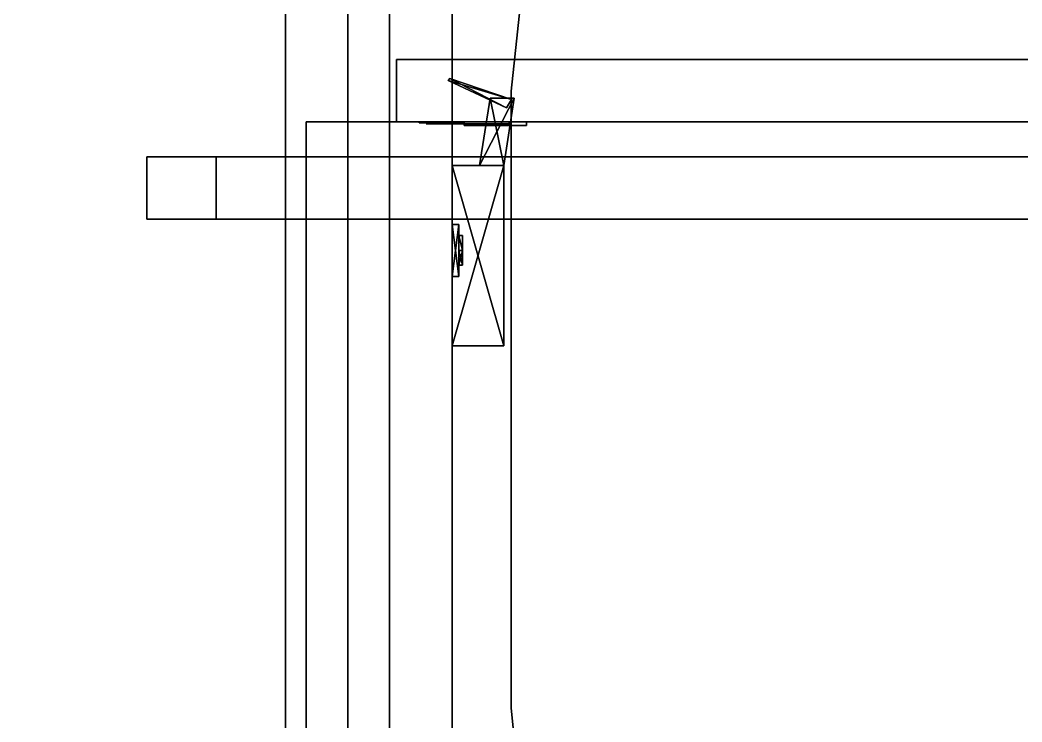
# Model space of a CAD drawing. Extents: x 0 to 5228, y -2725 to 0.
# Drawn here: x 3831 to 4119.8, y -1987.9 to -1785.6 of the extents above; entities that cross this region are included whole.
import ezdxf

# ---------------------------------------------------------------- set-up
doc = ezdxf.new("R2010")
doc.units = 0
for name, color, linetype in [('LAYER0', 7, 'CONTINUOUS'), ('LAYER1', 7, 'CONTINUOUS'), ('LAYER24', 7, 'CONTINUOUS'), ('LAYER25', 7, 'CONTINUOUS'), ('LAYER28', 28, 'CONTINUOUS'), ('LAYER29', 253, 'CONTINUOUS'), ('LAYER30', 28, 'CONTINUOUS'), ('LAYER31', 253, 'CONTINUOUS'), ('LAYER32', 251, 'CONTINUOUS'), ('LAYER396', 7, 'CONTINUOUS'), ('LAYER525', 7, 'CONTINUOUS'), ('LAYER526', 7, 'CONTINUOUS'), ('LAYER61', 251, 'CONTINUOUS'), ('LAYER62', 251, 'CONTINUOUS'), ('LAYER63', 251, 'CONTINUOUS'), ('LAYER64', 7, 'CONTINUOUS'), ('LAYER66', 7, 'CONTINUOUS'), ('LAYER7', 7, 'CONTINUOUS'), ('LAYER74', 7, 'CONTINUOUS')]:
    doc.layers.add(name, color=color, linetype=linetype)

msp = doc.modelspace()

# ---------------------------------------------------------------- linework, layer by layer
at = {"layer": 'LAYER0', "invisible_edges": 1}
for points in [[(5227.5, 0), (0, -2725.14), (0, 0), (5227.5, 0)], [(5227.5, -2725.14, 5), (0, 0, 5), (0, -2725.14, 5), (5227.5, -2725.14, 5)], [(0, 0, 5), (5227.5, -2725.14, 5), (5227.5, 0, 5), (0, 0, 5)], [(0, -2725.14), (5227.5, 0), (5227.5, -2725.14), (0, -2725.14)]]:
    msp.add_3dface(points, dxfattribs=at)
at = {"layer": 'LAYER24', "invisible_edges": 1}
for points in [[(3955.5, -2165, 1576), (4389.5, -1815, 1576), (4389.5, -2165, 1576), (3955.5, -2165, 1576)], [(4389.5, -1815, 1576), (3955.5, -2165, 1576), (3955.5, -1815, 1576), (4389.5, -1815, 1576)], [(3955.5, -1815, 1594), (4389.5, -1815, 1576), (3955.5, -1815, 1576), (3955.5, -1815, 1594)], [(4389.5, -1815, 1576), (3955.5, -1815, 1594), (4389.5, -1815, 1594), (4389.5, -1815, 1576)], [(3955.5, -2165, 1576), (3955.5, -1815, 1594), (3955.5, -1815, 1576), (3955.5, -2165, 1576)], [(3955.5, -1815, 1594), (3955.5, -2165, 1576), (3955.5, -2165, 1594), (3955.5, -1815, 1594)], [(3955.5, -1815, 1594), (4389.5, -2165, 1594), (4389.5, -1815, 1594), (3955.5, -1815, 1594)], [(4389.5, -2165, 1594), (3955.5, -1815, 1594), (3955.5, -2165, 1594), (4389.5, -2165, 1594)]]:
    msp.add_3dface(points, dxfattribs=at)
at = {"layer": 'LAYER25', "invisible_edges": 1}
for points in [[(4389.5, -2165, 2474), (3955.5, -1815, 2474), (3955.5, -2165, 2474), (4389.5, -2165, 2474)], [(3955.5, -1815, 2474), (4389.5, -2165, 2474), (4389.5, -1815, 2474), (3955.5, -1815, 2474)], [(4389.5, -1815, 2456), (3955.5, -1815, 2474), (4389.5, -1815, 2474), (4389.5, -1815, 2456)], [(3955.5, -1815, 2474), (4389.5, -1815, 2456), (3955.5, -1815, 2456), (3955.5, -1815, 2474)], [(3955.5, -2165, 2456), (3955.5, -1815, 2474), (3955.5, -1815, 2456), (3955.5, -2165, 2456)], [(3955.5, -1815, 2474), (3955.5, -2165, 2456), (3955.5, -2165, 2474), (3955.5, -1815, 2474)], [(4389.5, -1815, 2456), (3955.5, -2165, 2456), (3955.5, -1815, 2456), (4389.5, -1815, 2456)], [(3955.5, -2165, 2456), (4389.5, -1815, 2456), (4389.5, -2165, 2456), (3955.5, -2165, 2456)]]:
    msp.add_3dface(points, dxfattribs=at)
at = {"layer": 'LAYER28'}
for points, invisible_edges in [([(3946.99, -1815.25, 1673.025), (3946, -1815.25, 1678), (3948, -1815.25, 1678), (3948, -1815.25, 1672.5)], 10), ([(3946, -1815.25, 1678), (3946.99, -1815.25, 1682.975), (3948, -1815.25, 1683.5), (3948, -1815.25, 1678)], 10), ([(3949.808, -1815.25, 1668.808), (3946.99, -1815.25, 1673.025), (3948, -1815.25, 1672.5), (3951.5, -1815.25, 1672.5)], 10), ([(3946.99, -1815.25, 1682.975), (3949.808, -1815.25, 1687.192), (3951.5, -1815.25, 1683.5), (3948, -1815.25, 1683.5)], 10), ([(3948, -1815.5, 1683.5), (3948, -1815.5, 1672.5), (3955, -1815.5, 1672.5), (3954.791, -1815.5, 1683.317)], 4), ([(3954.025, -1815.25, 1665.99), (3949.808, -1815.25, 1668.808), (3951.5, -1815.25, 1672.5), (3955, -1815.25, 1672.5)], 10), ([(3949.808, -1815.25, 1687.192), (3954.025, -1815.25, 1690.01), (3955, -1815.25, 1683.5), (3951.5, -1815.25, 1683.5)], 10), ([(3959, -1815.25, 1665), (3954.025, -1815.25, 1665.99), (3955, -1815.25, 1672.5), (3959, -1815.25, 1669)], 2), ([(3954.025, -1815.25, 1690.01), (3959, -1815.25, 1691), (3959, -1815.25, 1687), (3955, -1815.25, 1683.5)], 8), ([(3954.791, -1815.5, 1683.317), (3955, -1815.5, 1672.5), (3959, -1815.5, 1669), (3959, -1815.5, 1687)], 5), ([(3959, -1815.5, 1687), (3959, -1815.5, 1669), (3972, -1815.5, 1669), (3972, -1815.5, 1687)], 1), ([(3977, -1816, 1657), (3972, -1816, 1669), (3959, -1816, 1669), (3959, -1816, 1657)], 1), ([(3977, -1816, 1699), (3972, -1816, 1687), (3959, -1816, 1687), (3959, -1816, 1699)], 1), ([(3977, -1816, 1699), (3977, -1816, 1657), (3972, -1816, 1669), (3972, -1816, 1687)], 10)]:
    msp.add_3dface(points, dxfattribs=dict(at, invisible_edges=invisible_edges))
for points in [[(3959, -1815, 1669), (3959, -1815, 1657), (3959, -1815, 1669)], [(3959, -1815, 1687), (3959, -1815, 1699), (3959, -1815, 1687)], [(3972, -1816, 1669), (3972, -1815, 1669), (3959, -1815, 1669), (3959, -1816, 1669)], [(3959, -1816, 1669), (3959, -1815, 1669), (3959, -1815, 1657), (3959, -1816, 1657)], [(3959, -1816, 1657), (3959, -1815, 1657), (3977, -1815, 1657), (3977, -1816, 1657)], [(3972, -1816, 1687), (3972, -1815, 1687), (3959, -1815, 1687), (3959, -1816, 1687)], [(3959, -1816, 1687), (3959, -1815, 1687), (3959, -1815, 1699), (3959, -1816, 1699)], [(3959, -1816, 1699), (3959, -1815, 1699), (3977, -1815, 1699), (3977, -1816, 1699)], [(3977, -1815, 1657), (3959, -1815, 1657), (3959, -1815, 1699), (3977, -1815, 1699)], [(3977, -1816, 1657), (3959, -1816, 1657), (3959, -1816, 1657), (3977, -1816, 1657)], [(3977, -1816, 1699), (3959, -1816, 1699), (3959, -1816, 1699), (3977, -1816, 1699)], [(3972, -1815, 1669), (3972, -1815, 1687), (3972, -1815, 1669)], [(3972, -1816, 1669), (3972, -1815, 1669), (3972, -1815, 1687), (3972, -1816, 1687)], [(3977, -1816, 1699), (3977, -1815, 1699), (3977, -1816, 1699)], [(3977, -1815, 1657), (3977, -1815, 1699), (3977, -1816, 1699), (3977, -1816, 1657)]]:
    msp.add_3dface(points, dxfattribs=at)
at = {"layer": 'LAYER29'}
for points in [[(3954.418, -1803.077, 1672.348), (3954.909, -1802.5, 1672.348), (3971.192, -1810.925, 1672.348), (3954.418, -1803.077, 1672.348)], [(3954.418, -1803.077, 1683.652), (3972.682, -1808.544, 1683.652), (3954.909, -1802.5, 1683.652), (3954.418, -1803.077, 1683.652)], [(3971.192, -1810.925, 1683.652), (3972.682, -1808.544, 1683.652), (3954.418, -1803.077, 1683.652), (3971.192, -1810.925, 1683.652)], [(3971.192, -1810.925, 1672.348), (3954.909, -1802.5, 1672.348), (3972.682, -1808.544, 1672.348), (3971.192, -1810.925, 1672.348)], [(3954.909, -1802.5, 1672.348), (3954.909, -1802.5, 1683.652), (3972.682, -1808.544, 1672.348), (3954.909, -1802.5, 1672.348)], [(3972.682, -1808.544, 1672.348), (3954.909, -1802.5, 1683.652), (3972.682, -1808.544, 1683.652), (3972.682, -1808.544, 1672.348)], [(3966.442, -1808.135, 1671.217), (3973.406, -1808.135, 1671.217), (3963.458, -1827.5, 1671.217), (3966.442, -1808.135, 1671.217)], [(3963.458, -1827.5, 1671.217), (3973.406, -1808.135, 1671.217), (3970.421, -1827.5, 1671.217), (3963.458, -1827.5, 1671.217)], [(3963.458, -1827.5, 1684.783), (3970.421, -1827.5, 1684.783), (3966.442, -1808.135, 1684.783), (3963.458, -1827.5, 1684.783)], [(3966.442, -1808.135, 1684.783), (3970.421, -1827.5, 1684.783), (3973.406, -1808.135, 1684.783), (3966.442, -1808.135, 1684.783)], [(3973.406, -1808.135, 1671.217), (3973.406, -1808.135, 1684.783), (3970.421, -1827.5, 1671.217), (3973.406, -1808.135, 1671.217)], [(3970.421, -1827.5, 1671.217), (3973.406, -1808.135, 1684.783), (3970.421, -1827.5, 1684.783), (3970.421, -1827.5, 1671.217)], [(3955.5, -1827.5, 1671.217), (3970.421, -1827.5, 1671.217), (3955.5, -1879.5, 1671.217), (3955.5, -1827.5, 1671.217)], [(3955.5, -1879.5, 1671.217), (3970.421, -1827.5, 1671.217), (3970.421, -1879.5, 1671.217), (3955.5, -1879.5, 1671.217)], [(3955.5, -1879.5, 1684.783), (3970.421, -1879.5, 1684.783), (3955.5, -1827.5, 1684.783), (3955.5, -1879.5, 1684.783)], [(3955.5, -1827.5, 1684.783), (3970.421, -1879.5, 1684.783), (3970.421, -1827.5, 1684.783), (3955.5, -1827.5, 1684.783)], [(3970.421, -1827.5, 1671.217), (3970.421, -1827.5, 1684.783), (3970.421, -1879.5, 1671.217), (3970.421, -1827.5, 1671.217)], [(3970.421, -1879.5, 1671.217), (3970.421, -1827.5, 1684.783), (3970.421, -1879.5, 1684.783), (3970.421, -1879.5, 1671.217)], [(3957.49, -1844.5, 1704), (3955.5, -1844.5, 1704), (3955.5, -1859.5, 1704), (3957.49, -1844.5, 1704)], [(3957.49, -1844.5, 1704), (3955.5, -1859.5, 1704), (3957.49, -1859.5, 1704), (3957.49, -1844.5, 1704)], [(3957.49, -1859.5, 1652), (3955.5, -1859.5, 1652), (3955.5, -1844.5, 1652), (3957.49, -1859.5, 1652)], [(3957.49, -1859.5, 1652), (3955.5, -1844.5, 1652), (3957.49, -1844.5, 1652), (3957.49, -1859.5, 1652)], [(3955.5, -1844.5, 1652), (3955.5, -1844.5, 1704), (3957.49, -1844.5, 1704), (3955.5, -1844.5, 1652)], [(3955.5, -1844.5, 1652), (3957.49, -1844.5, 1704), (3957.49, -1844.5, 1652), (3955.5, -1844.5, 1652)], [(3957.49, -1844.5, 1652), (3957.49, -1844.5, 1704), (3957.49, -1859.5, 1704), (3957.49, -1844.5, 1652)], [(3957.49, -1844.5, 1652), (3957.49, -1859.5, 1704), (3957.49, -1859.5, 1652), (3957.49, -1844.5, 1652)], [(3958.484, -1847.757, 1696.087), (3958.484, -1852, 1691.291), (3957.49, -1847.757, 1696.087), (3958.484, -1847.757, 1696.087)], [(3957.49, -1847.757, 1696.087), (3958.484, -1852, 1691.291), (3957.49, -1852, 1691.291), (3957.49, -1847.757, 1696.087)], [(3957.49, -1852, 1700.883), (3957.49, -1852, 1691.291), (3957.49, -1847.757, 1696.087), (3957.49, -1852, 1700.883)], [(3957.49, -1852, 1700.883), (3958.484, -1852, 1700.883), (3957.49, -1847.757, 1696.087), (3957.49, -1852, 1700.883)], [(3957.49, -1847.757, 1696.087), (3958.484, -1852, 1700.883), (3958.484, -1847.757, 1696.087), (3957.49, -1847.757, 1696.087)], [(3958.484, -1847.757, 1659.913), (3958.484, -1852, 1655.117), (3957.49, -1847.757, 1659.913), (3958.484, -1847.757, 1659.913)], [(3957.49, -1847.757, 1659.913), (3958.484, -1852, 1655.117), (3957.49, -1852, 1655.117), (3957.49, -1847.757, 1659.913)], [(3957.49, -1852, 1664.709), (3957.49, -1852, 1655.117), (3957.49, -1847.757, 1659.913), (3957.49, -1852, 1664.709)], [(3957.49, -1852, 1664.709), (3958.484, -1852, 1664.709), (3957.49, -1847.757, 1659.913), (3957.49, -1852, 1664.709)], [(3957.49, -1847.757, 1659.913), (3958.484, -1852, 1664.709), (3958.484, -1847.757, 1659.913), (3957.49, -1847.757, 1659.913)], [(3958.484, -1852, 1700.883), (3958.484, -1856.243, 1696.087), (3958.484, -1847.757, 1696.087), (3958.484, -1852, 1700.883)], [(3958.484, -1847.757, 1696.087), (3958.484, -1856.243, 1696.087), (3958.484, -1852, 1691.291), (3958.484, -1847.757, 1696.087)], [(3958.484, -1852, 1664.709), (3958.484, -1856.243, 1659.913), (3958.484, -1847.757, 1659.913), (3958.484, -1852, 1664.709)], [(3958.484, -1847.757, 1659.913), (3958.484, -1856.243, 1659.913), (3958.484, -1852, 1655.117), (3958.484, -1847.757, 1659.913)], [(3958.484, -1852, 1691.291), (3958.484, -1856.243, 1696.087), (3957.49, -1852, 1691.291), (3958.484, -1852, 1691.291)], [(3957.49, -1852, 1691.291), (3958.484, -1856.243, 1696.087), (3957.49, -1856.243, 1696.087), (3957.49, -1852, 1691.291)], [(3958.484, -1856.243, 1696.087), (3958.484, -1852, 1700.883), (3957.49, -1856.243, 1696.087), (3958.484, -1856.243, 1696.087)], [(3957.49, -1856.243, 1696.087), (3958.484, -1852, 1700.883), (3957.49, -1852, 1700.883), (3957.49, -1856.243, 1696.087)], [(3957.49, -1852, 1700.883), (3957.49, -1856.243, 1696.087), (3957.49, -1852, 1691.291), (3957.49, -1852, 1700.883)], [(3958.484, -1852, 1655.117), (3958.484, -1856.243, 1659.913), (3957.49, -1852, 1655.117), (3958.484, -1852, 1655.117)], [(3957.49, -1852, 1655.117), (3958.484, -1856.243, 1659.913), (3957.49, -1856.243, 1659.913), (3957.49, -1852, 1655.117)], [(3958.484, -1856.243, 1659.913), (3958.484, -1852, 1664.709), (3957.49, -1856.243, 1659.913), (3958.484, -1856.243, 1659.913)], [(3957.49, -1856.243, 1659.913), (3958.484, -1852, 1664.709), (3957.49, -1852, 1664.709), (3957.49, -1856.243, 1659.913)], [(3957.49, -1852, 1664.709), (3957.49, -1856.243, 1659.913), (3957.49, -1852, 1655.117), (3957.49, -1852, 1664.709)], [(3957.49, -1859.5, 1704), (3955.5, -1859.5, 1704), (3955.5, -1859.5, 1652), (3957.49, -1859.5, 1704)], [(3957.49, -1859.5, 1704), (3955.5, -1859.5, 1652), (3957.49, -1859.5, 1652), (3957.49, -1859.5, 1704)], [(3955.5, -1879.5, 1671.217), (3970.421, -1879.5, 1671.217), (3955.5, -1879.5, 1684.783), (3955.5, -1879.5, 1671.217)], [(3955.5, -1879.5, 1684.783), (3970.421, -1879.5, 1671.217), (3970.421, -1879.5, 1684.783), (3955.5, -1879.5, 1684.783)]]:
    msp.add_3dface(points, dxfattribs=at)
at = {"layer": 'LAYER30'}
for points, invisible_edges in [([(3946.99, -1815.25, 2367.025), (3946, -1815.25, 2372), (3948, -1815.25, 2372), (3948, -1815.25, 2366.5)], 10), ([(3946, -1815.25, 2372), (3946.99, -1815.25, 2376.975), (3948, -1815.25, 2377.5), (3948, -1815.25, 2372)], 10), ([(3949.808, -1815.25, 2362.808), (3946.99, -1815.25, 2367.025), (3948, -1815.25, 2366.5), (3951.5, -1815.25, 2366.5)], 10), ([(3946.99, -1815.25, 2376.975), (3949.808, -1815.25, 2381.192), (3951.5, -1815.25, 2377.5), (3948, -1815.25, 2377.5)], 10), ([(3948, -1815.5, 2377.5), (3948, -1815.5, 2366.5), (3955, -1815.5, 2366.5), (3954.791, -1815.5, 2377.317)], 4), ([(3954.025, -1815.25, 2359.99), (3949.808, -1815.25, 2362.808), (3951.5, -1815.25, 2366.5), (3955, -1815.25, 2366.5)], 10), ([(3949.808, -1815.25, 2381.192), (3954.025, -1815.25, 2384.01), (3955, -1815.25, 2377.5), (3951.5, -1815.25, 2377.5)], 10), ([(3959, -1815.25, 2359), (3954.025, -1815.25, 2359.99), (3955, -1815.25, 2366.5), (3959, -1815.25, 2363)], 2), ([(3954.025, -1815.25, 2384.01), (3959, -1815.25, 2385), (3959, -1815.25, 2381), (3955, -1815.25, 2377.5)], 8), ([(3954.791, -1815.5, 2377.317), (3955, -1815.5, 2366.5), (3959, -1815.5, 2363), (3959, -1815.5, 2381)], 5), ([(3959, -1815.5, 2381), (3959, -1815.5, 2363), (3972, -1815.5, 2363), (3972, -1815.5, 2381)], 1), ([(3977, -1816, 2351), (3972, -1816, 2363), (3959, -1816, 2363), (3959, -1816, 2351)], 1), ([(3977, -1816, 2393), (3972, -1816, 2381), (3959, -1816, 2381), (3959, -1816, 2393)], 1), ([(3977, -1816, 2393), (3977, -1816, 2351), (3972, -1816, 2363), (3972, -1816, 2381)], 10)]:
    msp.add_3dface(points, dxfattribs=dict(at, invisible_edges=invisible_edges))
for points in [[(3959, -1815, 2363), (3959, -1815, 2351), (3959, -1815, 2363)], [(3959, -1815, 2381), (3959, -1815, 2393), (3959, -1815, 2381)], [(3972, -1816, 2363), (3972, -1815, 2363), (3959, -1815, 2363), (3959, -1816, 2363)], [(3959, -1816, 2363), (3959, -1815, 2363), (3959, -1815, 2351), (3959, -1816, 2351)], [(3959, -1816, 2351), (3959, -1815, 2351), (3977, -1815, 2351), (3977, -1816, 2351)], [(3972, -1816, 2381), (3972, -1815, 2381), (3959, -1815, 2381), (3959, -1816, 2381)], [(3959, -1816, 2381), (3959, -1815, 2381), (3959, -1815, 2393), (3959, -1816, 2393)], [(3959, -1816, 2393), (3959, -1815, 2393), (3977, -1815, 2393), (3977, -1816, 2393)], [(3977, -1815, 2351), (3959, -1815, 2351), (3959, -1815, 2393), (3977, -1815, 2393)], [(3977, -1816, 2351), (3959, -1816, 2351), (3959, -1816, 2351), (3977, -1816, 2351)], [(3977, -1816, 2393), (3959, -1816, 2393), (3959, -1816, 2393), (3977, -1816, 2393)], [(3972, -1815, 2363), (3972, -1815, 2381), (3972, -1815, 2363)], [(3972, -1816, 2363), (3972, -1815, 2363), (3972, -1815, 2381), (3972, -1816, 2381)], [(3977, -1816, 2393), (3977, -1815, 2393), (3977, -1816, 2393)], [(3977, -1815, 2351), (3977, -1815, 2393), (3977, -1816, 2393), (3977, -1816, 2351)]]:
    msp.add_3dface(points, dxfattribs=at)
at = {"layer": 'LAYER31'}
for points in [[(3954.418, -1803.077, 2366.348), (3954.909, -1802.5, 2366.348), (3971.192, -1810.925, 2366.348), (3954.418, -1803.077, 2366.348)], [(3954.418, -1803.077, 2377.652), (3972.682, -1808.544, 2377.652), (3954.909, -1802.5, 2377.652), (3954.418, -1803.077, 2377.652)], [(3971.192, -1810.925, 2377.652), (3972.682, -1808.544, 2377.652), (3954.418, -1803.077, 2377.652), (3971.192, -1810.925, 2377.652)], [(3971.192, -1810.925, 2366.348), (3954.909, -1802.5, 2366.348), (3972.682, -1808.544, 2366.348), (3971.192, -1810.925, 2366.348)], [(3954.909, -1802.5, 2366.348), (3954.909, -1802.5, 2377.652), (3972.682, -1808.544, 2366.348), (3954.909, -1802.5, 2366.348)], [(3972.682, -1808.544, 2366.348), (3954.909, -1802.5, 2377.652), (3972.682, -1808.544, 2377.652), (3972.682, -1808.544, 2366.348)], [(3966.442, -1808.135, 2365.217), (3973.406, -1808.135, 2365.217), (3963.458, -1827.5, 2365.217), (3966.442, -1808.135, 2365.217)], [(3963.458, -1827.5, 2365.217), (3973.406, -1808.135, 2365.217), (3970.421, -1827.5, 2365.217), (3963.458, -1827.5, 2365.217)], [(3963.458, -1827.5, 2378.783), (3970.421, -1827.5, 2378.783), (3966.442, -1808.135, 2378.783), (3963.458, -1827.5, 2378.783)], [(3966.442, -1808.135, 2378.783), (3970.421, -1827.5, 2378.783), (3973.406, -1808.135, 2378.783), (3966.442, -1808.135, 2378.783)], [(3973.406, -1808.135, 2365.217), (3973.406, -1808.135, 2378.783), (3970.421, -1827.5, 2365.217), (3973.406, -1808.135, 2365.217)], [(3970.421, -1827.5, 2365.217), (3973.406, -1808.135, 2378.783), (3970.421, -1827.5, 2378.783), (3970.421, -1827.5, 2365.217)], [(3955.5, -1827.5, 2365.217), (3970.421, -1827.5, 2365.217), (3955.5, -1879.5, 2365.217), (3955.5, -1827.5, 2365.217)], [(3955.5, -1879.5, 2365.217), (3970.421, -1827.5, 2365.217), (3970.421, -1879.5, 2365.217), (3955.5, -1879.5, 2365.217)], [(3955.5, -1879.5, 2378.783), (3970.421, -1879.5, 2378.783), (3955.5, -1827.5, 2378.783), (3955.5, -1879.5, 2378.783)], [(3955.5, -1827.5, 2378.783), (3970.421, -1879.5, 2378.783), (3970.421, -1827.5, 2378.783), (3955.5, -1827.5, 2378.783)], [(3970.421, -1827.5, 2365.217), (3970.421, -1827.5, 2378.783), (3970.421, -1879.5, 2365.217), (3970.421, -1827.5, 2365.217)], [(3970.421, -1879.5, 2365.217), (3970.421, -1827.5, 2378.783), (3970.421, -1879.5, 2378.783), (3970.421, -1879.5, 2365.217)], [(3957.49, -1844.5, 2398), (3955.5, -1844.5, 2398), (3955.5, -1859.5, 2398), (3957.49, -1844.5, 2398)], [(3957.49, -1844.5, 2398), (3955.5, -1859.5, 2398), (3957.49, -1859.5, 2398), (3957.49, -1844.5, 2398)], [(3957.49, -1859.5, 2346), (3955.5, -1859.5, 2346), (3955.5, -1844.5, 2346), (3957.49, -1859.5, 2346)], [(3957.49, -1859.5, 2346), (3955.5, -1844.5, 2346), (3957.49, -1844.5, 2346), (3957.49, -1859.5, 2346)], [(3955.5, -1844.5, 2346), (3955.5, -1844.5, 2398), (3957.49, -1844.5, 2398), (3955.5, -1844.5, 2346)], [(3955.5, -1844.5, 2346), (3957.49, -1844.5, 2398), (3957.49, -1844.5, 2346), (3955.5, -1844.5, 2346)], [(3957.49, -1844.5, 2346), (3957.49, -1844.5, 2398), (3957.49, -1859.5, 2398), (3957.49, -1844.5, 2346)], [(3957.49, -1844.5, 2346), (3957.49, -1859.5, 2398), (3957.49, -1859.5, 2346), (3957.49, -1844.5, 2346)], [(3958.484, -1847.757, 2390.087), (3958.484, -1852, 2385.291), (3957.49, -1847.757, 2390.087), (3958.484, -1847.757, 2390.087)], [(3957.49, -1847.757, 2390.087), (3958.484, -1852, 2385.291), (3957.49, -1852, 2385.291), (3957.49, -1847.757, 2390.087)], [(3957.49, -1852, 2394.883), (3957.49, -1852, 2385.291), (3957.49, -1847.757, 2390.087), (3957.49, -1852, 2394.883)], [(3957.49, -1852, 2394.883), (3958.484, -1852, 2394.883), (3957.49, -1847.757, 2390.087), (3957.49, -1852, 2394.883)], [(3957.49, -1847.757, 2390.087), (3958.484, -1852, 2394.883), (3958.484, -1847.757, 2390.087), (3957.49, -1847.757, 2390.087)], [(3958.484, -1847.757, 2353.913), (3958.484, -1852, 2349.117), (3957.49, -1847.757, 2353.913), (3958.484, -1847.757, 2353.913)], [(3957.49, -1847.757, 2353.913), (3958.484, -1852, 2349.117), (3957.49, -1852, 2349.117), (3957.49, -1847.757, 2353.913)], [(3957.49, -1852, 2358.709), (3957.49, -1852, 2349.117), (3957.49, -1847.757, 2353.913), (3957.49, -1852, 2358.709)], [(3957.49, -1852, 2358.709), (3958.484, -1852, 2358.709), (3957.49, -1847.757, 2353.913), (3957.49, -1852, 2358.709)], [(3957.49, -1847.757, 2353.913), (3958.484, -1852, 2358.709), (3958.484, -1847.757, 2353.913), (3957.49, -1847.757, 2353.913)], [(3958.484, -1852, 2394.883), (3958.484, -1856.243, 2390.087), (3958.484, -1847.757, 2390.087), (3958.484, -1852, 2394.883)], [(3958.484, -1847.757, 2390.087), (3958.484, -1856.243, 2390.087), (3958.484, -1852, 2385.291), (3958.484, -1847.757, 2390.087)], [(3958.484, -1852, 2358.709), (3958.484, -1856.243, 2353.913), (3958.484, -1847.757, 2353.913), (3958.484, -1852, 2358.709)], [(3958.484, -1847.757, 2353.913), (3958.484, -1856.243, 2353.913), (3958.484, -1852, 2349.117), (3958.484, -1847.757, 2353.913)], [(3958.484, -1852, 2385.291), (3958.484, -1856.243, 2390.087), (3957.49, -1852, 2385.291), (3958.484, -1852, 2385.291)], [(3957.49, -1852, 2385.291), (3958.484, -1856.243, 2390.087), (3957.49, -1856.243, 2390.087), (3957.49, -1852, 2385.291)], [(3958.484, -1856.243, 2390.087), (3958.484, -1852, 2394.883), (3957.49, -1856.243, 2390.087), (3958.484, -1856.243, 2390.087)], [(3957.49, -1856.243, 2390.087), (3958.484, -1852, 2394.883), (3957.49, -1852, 2394.883), (3957.49, -1856.243, 2390.087)], [(3957.49, -1852, 2394.883), (3957.49, -1856.243, 2390.087), (3957.49, -1852, 2385.291), (3957.49, -1852, 2394.883)], [(3958.484, -1852, 2349.117), (3958.484, -1856.243, 2353.913), (3957.49, -1852, 2349.117), (3958.484, -1852, 2349.117)], [(3957.49, -1852, 2349.117), (3958.484, -1856.243, 2353.913), (3957.49, -1856.243, 2353.913), (3957.49, -1852, 2349.117)], [(3958.484, -1856.243, 2353.913), (3958.484, -1852, 2358.709), (3957.49, -1856.243, 2353.913), (3958.484, -1856.243, 2353.913)], [(3957.49, -1856.243, 2353.913), (3958.484, -1852, 2358.709), (3957.49, -1852, 2358.709), (3957.49, -1856.243, 2353.913)], [(3957.49, -1852, 2358.709), (3957.49, -1856.243, 2353.913), (3957.49, -1852, 2349.117), (3957.49, -1852, 2358.709)], [(3957.49, -1859.5, 2398), (3955.5, -1859.5, 2398), (3955.5, -1859.5, 2346), (3957.49, -1859.5, 2398)], [(3957.49, -1859.5, 2398), (3955.5, -1859.5, 2346), (3957.49, -1859.5, 2346), (3957.49, -1859.5, 2398)], [(3955.5, -1879.5, 2365.217), (3970.421, -1879.5, 2365.217), (3955.5, -1879.5, 2378.783), (3955.5, -1879.5, 2365.217)], [(3955.5, -1879.5, 2378.783), (3970.421, -1879.5, 2365.217), (3970.421, -1879.5, 2378.783), (3955.5, -1879.5, 2378.783)]]:
    msp.add_3dface(points, dxfattribs=at)
at = {"layer": 'LAYER32', "invisible_edges": 1}
for points in [[(4405.5, -1797, 1550), (3939.5, -1815, 1550), (3939.5, -1797, 1550), (4405.5, -1797, 1550)], [(3939.5, -1815, 1550), (4405.5, -1797, 1550), (4405.5, -1815, 1550), (3939.5, -1815, 1550)], [(3939.5, -1797, 2472), (3939.5, -1815, 1550), (3939.5, -1815, 2472), (3939.5, -1797, 2472)], [(3939.5, -1815, 1550), (3939.5, -1797, 2472), (3939.5, -1797, 1550), (3939.5, -1815, 1550)], [(4405.5, -1815, 2472), (3939.5, -1797, 2472), (3939.5, -1815, 2472), (4405.5, -1815, 2472)], [(3939.5, -1797, 2472), (4405.5, -1815, 2472), (4405.5, -1797, 2472), (3939.5, -1797, 2472)], [(3939.5, -1797, 2472), (4405.5, -1797, 1550), (3939.5, -1797, 1550), (3939.5, -1797, 2472)], [(4405.5, -1797, 1550), (3939.5, -1797, 2472), (4405.5, -1797, 2472), (4405.5, -1797, 1550)], [(4405.5, -1815, 2472), (3939.5, -1815, 1550), (4405.5, -1815, 1550), (4405.5, -1815, 2472)], [(3939.5, -1815, 1550), (4405.5, -1815, 2472), (3939.5, -1815, 2472), (3939.5, -1815, 1550)]]:
    msp.add_3dface(points, dxfattribs=at)
at = {"layer": 'LAYER396', "invisible_edges": 1}
for points in [[(3907.5, -1565, 5), (3784.5, -2165, 5), (3784.5, -1565, 5), (3907.5, -1565, 5)], [(3784.5, -2165, 5), (3907.5, -1565, 5), (3907.5, -2165, 5), (3784.5, -2165, 5)], [(3907.5, -1565, 5), (3907.5, -2165, 2523), (3907.5, -2165, 5), (3907.5, -1565, 5)], [(3907.5, -2165, 2523), (3907.5, -1565, 5), (3907.5, -1565, 2523), (3907.5, -2165, 2523)]]:
    msp.add_3dface(points, dxfattribs=at)
at = {"layer": 'LAYER525'}
for points, invisible_edges in [([(3907.5, -1595, 885), (3975.6, -1777.36, 885), (3907.5, -2165, 885), (3907.5, -1595, 885)], 3), ([(3907.5, -1595, 933), (3907.5, -2165, 885), (3907.5, -2165, 933), (3907.5, -1595, 933)], 1), ([(3907.5, -2165, 885), (3907.5, -1595, 933), (3907.5, -1595, 885), (3907.5, -2165, 885)], 1), ([(3972.5, -1806.11, 933), (3907.5, -1595, 933), (3972.5, -1983.89, 933), (3972.5, -1806.11, 933)], 3), ([(3975.6, -1777.36, 933), (3907.5, -1595, 933), (3972.5, -1806.11, 933), (3975.6, -1777.36, 933)], 3), ([(3907.5, -1595, 933), (3975.6, -2012.64, 933), (3972.5, -1983.89, 933), (3907.5, -1595, 933)], 5), ([(3907.5, -2165, 933), (3975.6, -2012.64, 933), (3907.5, -1595, 933), (3907.5, -2165, 933)], 3), ([(3907.5, -2165, 885), (3975.6, -1777.36, 885), (3972.5, -1806.11, 885), (3907.5, -2165, 885)], 5), ([(3972.5, -1983.89, 885), (3907.5, -2165, 885), (3972.5, -1806.11, 885), (3972.5, -1983.89, 885)], 3), ([(3975.6, -2012.64, 885), (3907.5, -2165, 885), (3972.5, -1983.89, 885), (3975.6, -2012.64, 885)], 3)]:
    msp.add_3dface(points, dxfattribs=dict(at, invisible_edges=invisible_edges))
at = {"layer": 'LAYER526'}
for points, invisible_edges in [([(3925.5, -1595, 933), (3907.5, -2165, 933), (3907.5, -1595, 933), (3925.5, -1595, 933)], 1), ([(3907.5, -2165, 933), (3925.5, -1595, 933), (3925.5, -2147, 933), (3907.5, -2165, 933)], 5), ([(3907.5, -1595, 1033), (3907.5, -2165, 933), (3907.5, -2165, 1033), (3907.5, -1595, 1033)], 1), ([(3907.5, -2165, 933), (3907.5, -1595, 1033), (3907.5, -1595, 933), (3907.5, -2165, 933)], 1), ([(3907.5, -2165, 1033), (3925.5, -2147, 1033), (3907.5, -1595, 1033), (3907.5, -2165, 1033)], 3), ([(3925.5, -1595, 1033), (3907.5, -1595, 1033), (3925.5, -2147, 1033), (3925.5, -1595, 1033)], 2), ([(3925.5, -1595, 933), (3925.5, -2147, 1033), (3925.5, -2147, 933), (3925.5, -1595, 933)], 1), ([(3925.5, -2147, 1033), (3925.5, -1595, 933), (3925.5, -1595, 1033), (3925.5, -2147, 1033)], 1)]:
    msp.add_3dface(points, dxfattribs=dict(at, invisible_edges=invisible_edges))
at = {"layer": 'LAYER61', "invisible_edges": 1}
for points in [[(4917.5, -2165, 1575), (3913.5, -1815, 1575), (3913.5, -2165, 1575), (4917.5, -2165, 1575)], [(3913.5, -1815, 1575), (4917.5, -2165, 1575), (4917.5, -1815, 1575), (3913.5, -1815, 1575)], [(3913.5, -2165, 1557), (3913.5, -1815, 1575), (3913.5, -1815, 1557), (3913.5, -2165, 1557)], [(3913.5, -1815, 1575), (3913.5, -2165, 1557), (3913.5, -2165, 1575), (3913.5, -1815, 1575)], [(4917.5, -1815, 1557), (3913.5, -1815, 1575), (4917.5, -1815, 1575), (4917.5, -1815, 1557)], [(3913.5, -1815, 1575), (4917.5, -1815, 1557), (3913.5, -1815, 1557), (3913.5, -1815, 1575)], [(4917.5, -1815, 1557), (3913.5, -2165, 1557), (3913.5, -1815, 1557), (4917.5, -1815, 1557)], [(3913.5, -2165, 1557), (4917.5, -1815, 1557), (4917.5, -2165, 1557), (3913.5, -2165, 1557)]]:
    msp.add_3dface(points, dxfattribs=at)
at = {"layer": 'LAYER62', "invisible_edges": 1}
for points in [[(3887.5, -1825, 2475), (4917.5, -1843, 2475), (3887.5, -1843, 2475), (3887.5, -1825, 2475)], [(4917.5, -1843, 2475), (3887.5, -1825, 2475), (4917.5, -1825, 2475), (4917.5, -1843, 2475)], [(3887.5, -1843, 2545), (3887.5, -1825, 2475), (3887.5, -1843, 2475), (3887.5, -1843, 2545)], [(3887.5, -1825, 2475), (3887.5, -1843, 2545), (3887.5, -1825, 2545), (3887.5, -1825, 2475)], [(4917.5, -1825, 2545), (3887.5, -1843, 2545), (4917.5, -1843, 2545), (4917.5, -1825, 2545)], [(3887.5, -1843, 2545), (4917.5, -1825, 2545), (3887.5, -1825, 2545), (3887.5, -1843, 2545)], [(3887.5, -1825, 2475), (4917.5, -1825, 2545), (4917.5, -1825, 2475), (3887.5, -1825, 2475)], [(4917.5, -1825, 2545), (3887.5, -1825, 2475), (3887.5, -1825, 2545), (4917.5, -1825, 2545)], [(3887.5, -1843, 2545), (4917.5, -1843, 2475), (4917.5, -1843, 2545), (3887.5, -1843, 2545)], [(4917.5, -1843, 2475), (3887.5, -1843, 2545), (3887.5, -1843, 2475), (4917.5, -1843, 2475)]]:
    msp.add_3dface(points, dxfattribs=at)
at = {"layer": 'LAYER63', "invisible_edges": 1}
for points in [[(3937.5, -1825, 1575), (3867.5, -1843, 1575), (3867.5, -1825, 1575), (3937.5, -1825, 1575)], [(3867.5, -1843, 1575), (3937.5, -1825, 1575), (3937.5, -1843, 1575), (3867.5, -1843, 1575)], [(3867.5, -1825, 2475), (3867.5, -1843, 1575), (3867.5, -1843, 2475), (3867.5, -1825, 2475)], [(3867.5, -1843, 1575), (3867.5, -1825, 2475), (3867.5, -1825, 1575), (3867.5, -1843, 1575)], [(3937.5, -1843, 2475), (3867.5, -1825, 2475), (3867.5, -1843, 2475), (3937.5, -1843, 2475)], [(3867.5, -1825, 2475), (3937.5, -1843, 2475), (3937.5, -1825, 2475), (3867.5, -1825, 2475)], [(3867.5, -1825, 2475), (3937.5, -1825, 1575), (3867.5, -1825, 1575), (3867.5, -1825, 2475)], [(3937.5, -1825, 1575), (3867.5, -1825, 2475), (3937.5, -1825, 2475), (3937.5, -1825, 1575)], [(3937.5, -1825, 1575), (3937.5, -1843, 2475), (3937.5, -1843, 1575), (3937.5, -1825, 1575)], [(3937.5, -1843, 2475), (3937.5, -1825, 1575), (3937.5, -1825, 2475), (3937.5, -1843, 2475)], [(3937.5, -1843, 2475), (3867.5, -1843, 1575), (3937.5, -1843, 1575), (3937.5, -1843, 2475)], [(3867.5, -1843, 1575), (3937.5, -1843, 2475), (3867.5, -1843, 2475), (3867.5, -1843, 1575)]]:
    msp.add_3dface(points, dxfattribs=at)
at = {"layer": 'LAYER64', "invisible_edges": 1}
for points in [[(3955.5, -2165, 156), (4389.5, -1625, 156), (4389.5, -2165, 156), (3955.5, -2165, 156)], [(4389.5, -1625, 156), (3955.5, -2165, 156), (3955.5, -1625, 156), (4389.5, -1625, 156)], [(3955.5, -2165, 156), (3955.5, -1625, 174), (3955.5, -1625, 156), (3955.5, -2165, 156)], [(3955.5, -1625, 174), (3955.5, -2165, 156), (3955.5, -2165, 174), (3955.5, -1625, 174)], [(3955.5, -1625, 174), (4389.5, -2165, 174), (4389.5, -1625, 174), (3955.5, -1625, 174)], [(4389.5, -2165, 174), (3955.5, -1625, 174), (3955.5, -2165, 174), (4389.5, -2165, 174)]]:
    msp.add_3dface(points, dxfattribs=at)
at = {"layer": 'LAYER66', "invisible_edges": 1}
for points in [[(3955.5, -2165, 155), (3937.5, -1625, 155), (3955.5, -1625, 155), (3955.5, -2165, 155)], [(3937.5, -1625, 155), (3955.5, -2165, 155), (3937.5, -2165, 155), (3937.5, -1625, 155)], [(3937.5, -2165, 885), (3955.5, -1625, 885), (3937.5, -1625, 885), (3937.5, -2165, 885)], [(3955.5, -1625, 885), (3937.5, -2165, 885), (3955.5, -2165, 885), (3955.5, -1625, 885)], [(3937.5, -1625, 155), (3937.5, -2165, 885), (3937.5, -1625, 885), (3937.5, -1625, 155)], [(3937.5, -2165, 885), (3937.5, -1625, 155), (3937.5, -2165, 155), (3937.5, -2165, 885)], [(3955.5, -2165, 155), (3955.5, -1625, 885), (3955.5, -2165, 885), (3955.5, -2165, 155)], [(3955.5, -1625, 885), (3955.5, -2165, 155), (3955.5, -1625, 155), (3955.5, -1625, 885)]]:
    msp.add_3dface(points, dxfattribs=at)
at = {"layer": 'LAYER7', "invisible_edges": 1}
for points in [[(3955.5, -2165, 1575), (3937.5, -1815, 1575), (3955.5, -1815, 1575), (3955.5, -2165, 1575)], [(3937.5, -1815, 1575), (3955.5, -2165, 1575), (3937.5, -2165, 1575), (3937.5, -1815, 1575)], [(3937.5, -1815, 1575), (3955.5, -1815, 2475), (3955.5, -1815, 1575), (3937.5, -1815, 1575)], [(3955.5, -1815, 2475), (3937.5, -1815, 1575), (3937.5, -1815, 2475), (3955.5, -1815, 2475)], [(3937.5, -2165, 2475), (3955.5, -1815, 2475), (3937.5, -1815, 2475), (3937.5, -2165, 2475)], [(3955.5, -1815, 2475), (3937.5, -2165, 2475), (3955.5, -2165, 2475), (3955.5, -1815, 2475)], [(3937.5, -1815, 1575), (3937.5, -2165, 2475), (3937.5, -1815, 2475), (3937.5, -1815, 1575)], [(3937.5, -2165, 2475), (3937.5, -1815, 1575), (3937.5, -2165, 1575), (3937.5, -2165, 2475)], [(3955.5, -2165, 1575), (3955.5, -1815, 2475), (3955.5, -2165, 2475), (3955.5, -2165, 1575)], [(3955.5, -1815, 2475), (3955.5, -2165, 1575), (3955.5, -1815, 1575), (3955.5, -1815, 2475)]]:
    msp.add_3dface(points, dxfattribs=at)
at = {"layer": 'LAYER74', "invisible_edges": 1}
for points in [[(3955.5, -2140.4, 511), (4389.5, -1645, 511), (4389.5, -2140.4, 511), (3955.5, -2140.4, 511)], [(4389.5, -1645, 511), (3955.5, -2140.4, 511), (3955.5, -1645, 511), (4389.5, -1645, 511)], [(3955.5, -2140.4, 511), (3955.5, -1645, 529), (3955.5, -1645, 511), (3955.5, -2140.4, 511)], [(3955.5, -1645, 529), (3955.5, -2140.4, 511), (3955.5, -2140.4, 529), (3955.5, -1645, 529)], [(3955.5, -1645, 529), (4389.5, -2140.4, 529), (4389.5, -1645, 529), (3955.5, -1645, 529)], [(4389.5, -2140.4, 529), (3955.5, -1645, 529), (3955.5, -2140.4, 529), (4389.5, -2140.4, 529)]]:
    msp.add_3dface(points, dxfattribs=at)

# ---------------------------------------------------------------- meshes
at = {"layer": 'LAYER1'}
mesh = msp.add_polymesh((6, 2), dxfattribs=at)
for k, corner in enumerate([(4927.5, -150, 2523), (977.5, -150, 2523), (4927.5, -330, 2523), (4927.5, -150, 2523), (5077.5, -330, 2523), (4927.5, -330, 2523), (5077.5, -2165, 2523), (5077.5, -330, 2523), (2281.5, -2165, 2523), (5077.5, -2165, 2523), (2281.5, -2315, 2523), (5227.5, -2315, 2523)]):
    mesh.set_mesh_vertex(divmod(k, 2), corner)
at = {"layer": 'LAYER28'}
mesh = msp.add_polymesh((2, 9), dxfattribs=at)
for k, corner in enumerate([(3959, -1815.25, 1665), (3954.025, -1815.25, 1665.99), (3949.808, -1815.25, 1668.808), (3946.99, -1815.25, 1673.025), (3946, -1815.25, 1678), (3946.99, -1815.25, 1682.975), (3949.808, -1815.25, 1687.192), (3954.025, -1815.25, 1690.01), (3959, -1815.25, 1691), (3959, -1815, 1665), (3954.025, -1815, 1665.99), (3949.808, -1815, 1668.808), (3946.99, -1815, 1673.025), (3946, -1815, 1678), (3946.99, -1815, 1682.975), (3949.808, -1815, 1687.192), (3954.025, -1815, 1690.01), (3959, -1815, 1691)]):
    mesh.set_mesh_vertex(divmod(k, 9), corner)
at = {"layer": 'LAYER30'}
mesh = msp.add_polymesh((2, 9), dxfattribs=at)
for k, corner in enumerate([(3959, -1815.25, 2359), (3954.025, -1815.25, 2359.99), (3949.808, -1815.25, 2362.808), (3946.99, -1815.25, 2367.025), (3946, -1815.25, 2372), (3946.99, -1815.25, 2376.975), (3949.808, -1815.25, 2381.192), (3954.025, -1815.25, 2384.01), (3959, -1815.25, 2385), (3959, -1815, 2359), (3954.025, -1815, 2359.99), (3949.808, -1815, 2362.808), (3946.99, -1815, 2367.025), (3946, -1815, 2372), (3946.99, -1815, 2376.975), (3949.808, -1815, 2381.192), (3954.025, -1815, 2384.01), (3959, -1815, 2385)]):
    mesh.set_mesh_vertex(divmod(k, 9), corner)
at = {"layer": 'LAYER396'}
mesh = msp.add_polymesh((2, 2), dxfattribs=at)
for k, corner in enumerate([(3907.5, -1565, 2523), (3907.5, -2165, 2523), (3784.5, -1565, 2523), (3784.5, -2165, 2523)]):
    mesh.set_mesh_vertex(divmod(k, 2), corner)

doc.saveas('drawing.dxf')
